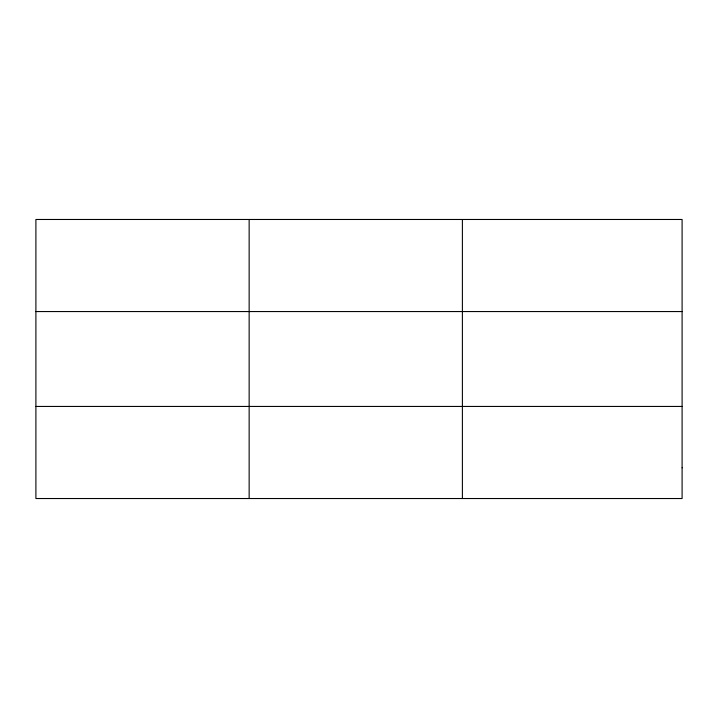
<?xml version="1.0" encoding="UTF-8"?>
<svg xmlns="http://www.w3.org/2000/svg" width="718" height="718" viewBox="0 0 718 718"><rect width="100%" height="100%" fill="white"/><g stroke="black" fill="none" stroke-linecap="round" stroke-linejoin="round"><path stroke-width="1.08" d="M249.146 498.525L249.146 219.475M462.392 498.525L462.392 219.475M35.9 311.558L682.1 311.558M35.9 406.442L682.1 406.442M682.1 467.831L682.1 498.525L35.9 498.525L35.9 219.475L682.1 219.475L682.1 467.831"/></g></svg>
